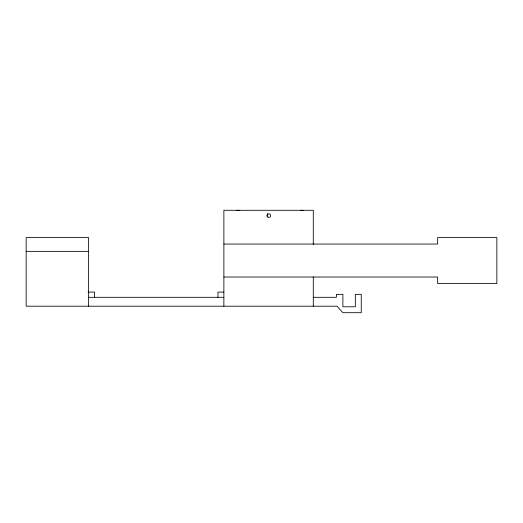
<?xml version="1.0" encoding="UTF-8"?>
<svg xmlns="http://www.w3.org/2000/svg" width="523" height="523" viewBox="0 0 523 523"><rect width="100%" height="100%" fill="white"/><g stroke="black" fill="none" stroke-linecap="round" stroke-linejoin="round"><path stroke-width="0.78" d="M223.877 244.045L437.633 244.045L437.633 237.534L496.85 237.534L496.85 283.544L437.633 283.544L437.633 277.027L223.877 277.027M26.15 251.36L88.622 251.36M88.086 292.102L94.545 292.102L94.545 297.312M223.877 292.102L217.954 292.102L217.954 297.312M88.622 297.312L223.877 297.312M313.29 297.312L336.387 297.312L336.387 294.351L342.898 294.351L342.898 306.785L355.339 306.785L355.339 294.351L361.256 294.351L361.256 312.708L342.898 312.708L336.982 306.197L26.15 306.197L26.15 237.592L88.622 237.592L88.622 306.197M313.29 244.45L313.29 210.292L223.877 210.292L223.877 306.197M313.29 276.935L313.29 306.197M236.697 210.481A5.596 5.596 0 0 1 239.593 210.481M300.326 210.481A5.596 5.596 0 0 1 303.222 210.481M267.488 213.547A1.778 1.778 0 0 1 266.841 215.973M300.562 210.481A5.596 5.596 0 0 1 303.458 210.481M236.932 210.481A5.596 5.596 0 0 1 239.835 210.481M267.992 217.163A1.778 1.778 0 0 0 270.659 215.62A1.778 1.778 0 0 0 267.992 214.084A1.778 1.778 0 0 0 267.992 217.163"/></g></svg>
